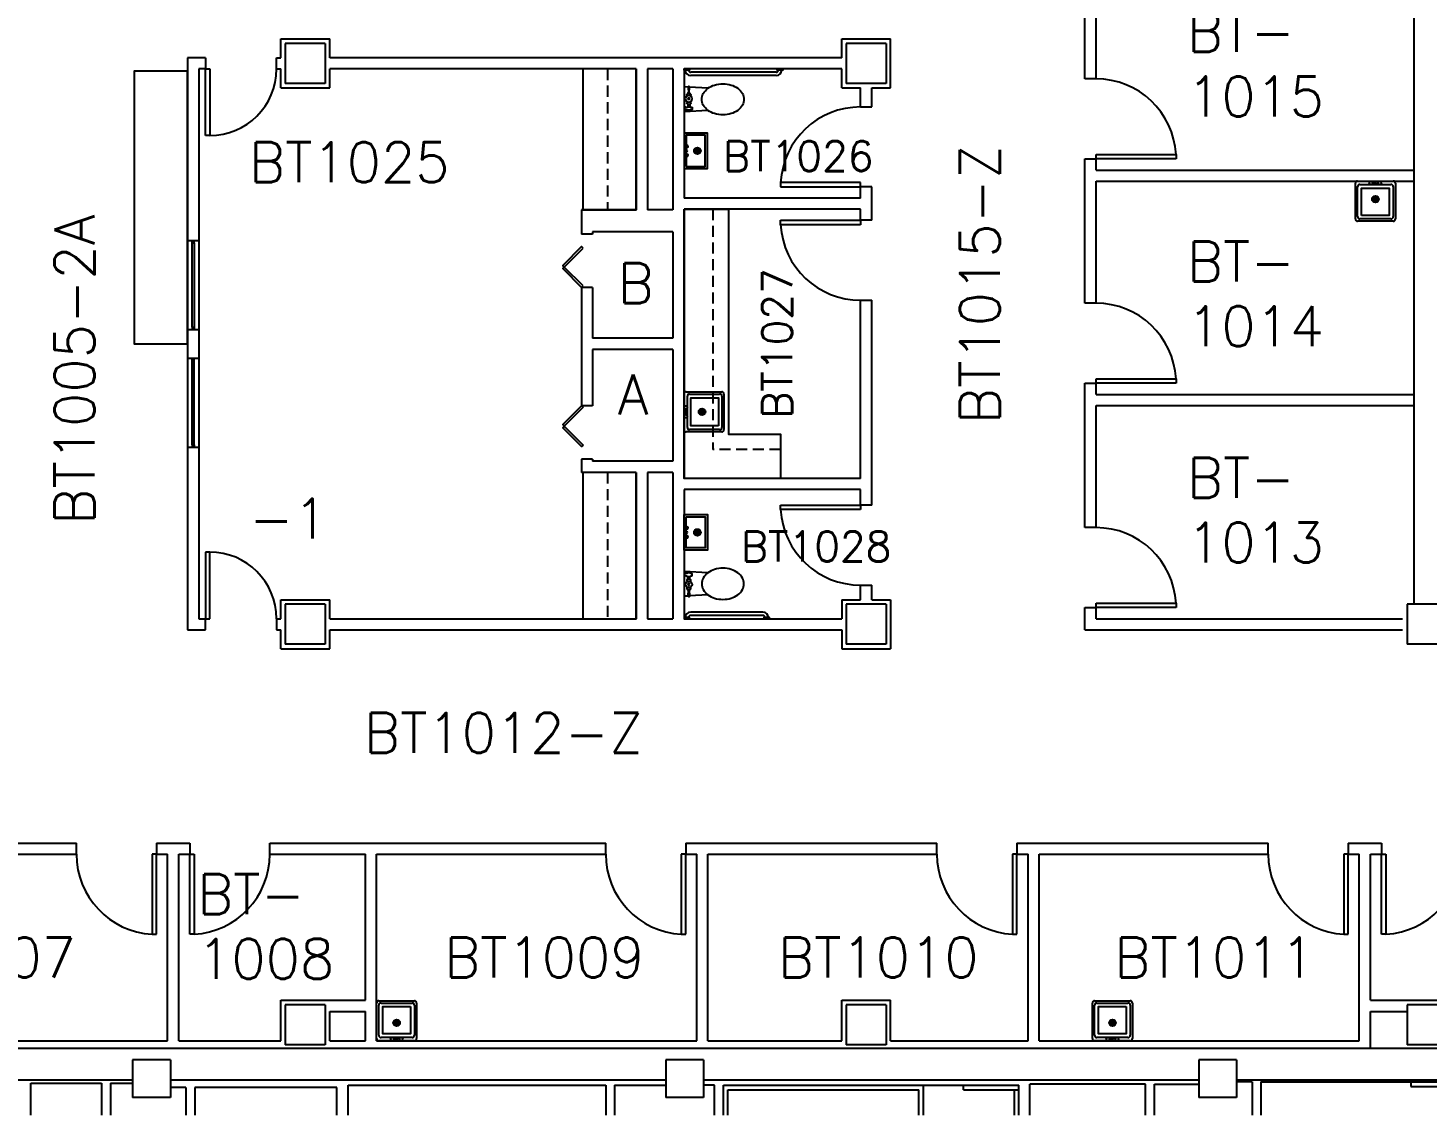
# Model space of a CAD drawing. Extents: x 2808 to 7225, y 18128 to 20366.
# Drawn here: x 6230 to 6860, y 19095 to 19585 of the extents above; entities that cross this region are included whole.
import ezdxf

# ---------------------------------------------------------------- set-up
doc = ezdxf.new("R2010")
doc.units = 0
doc.header["$MEASUREMENT"] = 0
doc.linetypes.add('HIDDEN', pattern=[0.375, 0.25, -0.125])
doc.layers.get('0').update_dxf_attribs({"linetype": 'CONTINUOUS'})
for name, color, linetype in [('ARDOOR', 7, 'CONTINUOUS'), ('ARDOORNO', 4, 'CONTINUOUS'), ('ARROOMNO', 4, 'CONTINUOUS'), ('ARWALL', 7, 'CONTINUOUS'), ('ARWINDOW', 7, 'CONTINUOUS'), ('COL', 14, 'CONTINUOUS'), ('EXWALL', 8, 'CONTINUOUS'), ('MILL', 1, 'CONTINUOUS'), ('MPFIXTURE', 3, 'CONTINUOUS')]:
    doc.layers.add(name, color=color, linetype=linetype)
doc.styles.add('ROMANS', font='romans.shx', dxfattribs={"height": 18})

# ---------------------------------------------------------------- blocks, each defined once
blk = doc.blocks.new('COL2')
for p, q in [((-0.5, -0.5), (-0.5, 0.5)), ((-0.5, 0.5), (0.5, 0.5)), ((0.5, -0.5), (0.5, 0.5)), ((-0.5, -0.5), (0.5, -0.5))]:
    blk.add_line(p, q)
blk = doc.blocks.new('PSYWC1P')
at = {"linetype": 'CONTINUOUS'}
for p, q in [((10.79, 4.96), (0, 5.58)), ((0.75, 4.61), (0, 4.61)), ((0.75, 3.6), (0, 3.6)), ((1.3, 4.67), (0.81, 4.67)), ((0.81, 3.54), (1.3, 3.54)), ((2.65, 1.27), (2.65, 1.13)), ((1.83, -5.48), (0, -5.58)), ((10.79, -4.96), (2.48, -5.44))]:
    blk.add_line(p, q, dxfattribs=at)
for p, q in [((1.31, 1.81), (1.31, 1.59)), ((1.69, 1.87), (1.37, 1.87)), ((1.37, 1.53), (1.69, 1.53)), ((1.69, 1.87), (1.69, 3.38)), ((1.69, 1.52), (1.69, 1.53)), ((1.69, 1.13), (1.69, 1.53)), ((2.65, 1.87), (2.65, 3.38)), ((2.98, 1.87), (2.65, 1.87)), ((2.65, 1.52), (2.65, 1.53)), ((2.65, 1.12), (2.65, 1.53)), ((2.65, 1.53), (2.98, 1.53)), ((3.54, 4.67), (3.04, 4.67)), ((3.04, 3.54), (3.54, 3.54)), ((3.04, 1.59), (3.04, 1.81)), ((3.6, 3.6), (3.6, 4.61)), ((1.3, -1.88), (1.3, -2.1)), ((1.6, -1.82), (1.36, -1.82)), ((1.36, -2.16), (1.6, -2.16)), ((1.6, -1.82), (1.6, -1.57)), ((2.73, -1.57), (2.73, -1.82)), ((2.97, -1.82), (2.73, -1.82)), ((2.73, -2.16), (2.97, -2.16)), ((3.03, -2.1), (3.03, -1.88))]:
    blk.add_line(p, q)
at = {"linetype": 'CONTINUOUS', "flags": 128}
blk.add_lwpolyline([(17.51, -7.01, 0.074368), (21.25, -6.45, 0.085026), (24.22, -4.96, 0.106278), (26.33, -2.56, 0.128465), (27, 0, 0.128465), (26.33, 2.57, 0.106278), (24.22, 4.96, 0.085026), (21.25, 6.45, 0.074368), (17.51, 7.02, 0.074368), (13.76, 6.45, 0.085026), (10.79, 4.96, 0.106278), (8.68, 2.57, 0.128465), (8.01, 0, 0.128465), (8.68, -2.56, 0.106278), (10.79, -4.96, 0.085026), (13.76, -6.45, 0.074368)], format="xyb", close=True, dxfattribs=at)
at = {"linetype": 'CONTINUOUS'}
for points in [[(3.04, 4.67, 0.025815), (2.97, 4.72, 0.069134), (2.63, 4.85, 0.055334), (2.17, 4.9, 0.055334), (1.72, 4.85, 0.069134), (1.37, 4.72, 0.025815), (1.3, 4.67, 0.164444)], [(1.3, 3.54, 0.025815), (1.37, 3.5, 0.069134), (1.72, 3.37, 0.055334), (2.17, 3.32, 0.055334)], [(2.17, 3.32, 0.055334), (2.63, 3.37, 0.069134), (2.97, 3.5, 0.024315), (3.04, 3.54, 0.190567)]]:
    blk.add_lwpolyline(points, format="xyb", dxfattribs=at)
blk.add_lwpolyline([(2.59, -0.24), (2.38, 0.12), (1.96, 0.12), (1.75, -0.24), (1.96, -0.61), (2.38, -0.61)], close=True, dxfattribs=at)
for points in [[(2.73, -2.16), (2.73, -2.65, -0.414214), (2.67, -2.71), (1.66, -2.71, -0.414214), (1.6, -2.65), (1.6, -2.16)], [(2.32, -2.71), (2.49, -5.49, -1.015015), (1.83, -5.48), (1.99, -2.71)]]:
    blk.add_lwpolyline(points, format="xyb")
blk.add_circle((2.17, -0.24), 1.45, dxfattribs=at)
for centre, start, end in [((0.81, 4.61), 90, 180), ((0.81, 3.6), 180, 270)]:
    blk.add_arc(centre, 0.0602, start, end, dxfattribs=at)
for centre, start, end in [((1.37, 1.81), 90, 180), ((1.37, 1.59), 180, 270), ((2.98, 1.81), 0, 90), ((2.98, 1.59), 270, 0), ((3.54, 4.61), 0, 90), ((3.54, 3.6), 270, 0), ((1.36, -1.88), 90, 180), ((1.36, -2.1), 180, 270), ((2.97, -1.88), 0, 90), ((2.97, -2.1), 270, 0)]:
    blk.add_arc(centre, 0.0602, start, end)
blk = doc.blocks.new('A$C502D36D7')
at = {"layer": 'MPFIXTURE'}
for p, q in [((9.11, 9), (7.11, 9)), ((8.11, 8), (8.11, 10))]:
    blk.add_line(p, q, dxfattribs=at)
for points in [[(0, 1), (0, 17.25)], [(1, 18), (17, 18)], [(1.5, 2), (1.5, 16)], [(2.5, 17), (16, 17)], [(17, 16), (17, 2)], [(18, 17), (18, 1)], [(16, 1), (2.5, 1)], [(17, 0), (1, 0)]]:
    blk.add_lwpolyline(points, dxfattribs=at)
blk.add_lwpolyline([(15.5, 2.76), (3.11, 2.76), (3.11, 15.27), (15.5, 15.27)], close=True, dxfattribs=at)
at = {"layer": 'MPFIXTURE', "linetype": 'CONTINUOUS'}
for centre, radius in [((0.79, 11), 0.75), ((0.79, 7), 0.75), ((0.79, 9), 0.5)]:
    blk.add_circle(centre, radius, dxfattribs=at)
at = {"layer": 'MPFIXTURE'}
for radius in [1.5, 1]:
    blk.add_circle((8.11, 9), radius, dxfattribs=at)
for centre, start, end in [((0.87, 17.12), 81.8699, 188.1301), ((2.38, 16.12), 81.8699, 188.1301), ((16.12, 16.12), 351.8699, 98.1301), ((17.12, 17.12), 351.8699, 98.1301), ((0.87, 0.87), 171.8699, 278.1301), ((2.38, 1.87), 171.8699, 278.1301), ((16.12, 1.87), 261.8699, 8.1301), ((17.12, 0.87), 261.8699, 8.1301)]:
    blk.add_arc(centre, 0.884, start, end, dxfattribs=at)
blk = doc.blocks.new('GRABBAR42')
for p, q in [((13.75, 3), (52.25, 3)), ((13.75, 1.5), (52.25, 1.5))]:
    blk.add_line(p, q)
for points in [[(10.75, 0), (10.75, 0.5), (13.25, 0.5), (13.25, 0)], [(52.75, 0), (52.75, 0.5), (55.25, 0.5), (55.25, 0)]]:
    blk.add_lwpolyline(points, close=True)
for centre, radius, start, end in [((13.75, 0.5), 2.5, 90, 180), ((13.75, 0.5), 1, 90, 180), ((52.25, 0.5), 2.5, 0, 90), ((52.25, 0.5), 1, 0, 90)]:
    blk.add_arc(centre, radius, start, end)
blk = doc.blocks.new('GRABBAR36')
for p, q in [((1.5, 3.75), (1.5, 36.25)), ((3, 3.75), (3, 36.25))]:
    blk.add_line(p, q)
for points in [[(0, 36.75), (0.5, 36.75), (0.5, 39.25), (0, 39.25)], [(0, 0.75), (0.5, 0.75), (0.5, 3.25), (0, 3.25)]]:
    blk.add_lwpolyline(points, close=True)
for centre, radius, start, end in [((0.5, 36.25), 2.5, 0, 90), ((0.5, 36.25), 1, 0, 90), ((0.5, 3.75), 2.5, 270, 0), ((0.5, 3.75), 1, 270, 0)]:
    blk.add_arc(centre, radius, start, end)
blk = doc.blocks.new('A$C619C49CC')
at = {"layer": 'MPFIXTURE'}
for p, q in [((9.11, 9), (7.11, 9)), ((8.11, 8), (8.11, 10))]:
    blk.add_line(p, q, dxfattribs=at)
for points in [[(0, 1), (0, 17.25)], [(1, 18), (17, 18)], [(1.5, 2), (1.5, 16)], [(2.5, 17), (16, 17)], [(17, 16), (17, 2)], [(18, 17), (18, 1)], [(16, 1), (2.5, 1)], [(17, 0), (1, 0)]]:
    blk.add_lwpolyline(points, dxfattribs=at)
blk.add_lwpolyline([(15.5, 2.76), (3.11, 2.76), (3.11, 15.27), (15.5, 15.27)], close=True, dxfattribs=at)
at = {"layer": 'MPFIXTURE', "linetype": 'CONTINUOUS'}
for centre, radius in [((0.79, 11), 0.75), ((0.79, 7), 0.75), ((0.79, 9), 0.5)]:
    blk.add_circle(centre, radius, dxfattribs=at)
at = {"layer": 'MPFIXTURE'}
for radius in [1.5, 1]:
    blk.add_circle((8.11, 9), radius, dxfattribs=at)
for centre, start, end in [((0.87, 17.12), 81.8699, 188.1301), ((2.38, 16.12), 81.8699, 188.1301), ((16.12, 16.12), 351.8699, 98.1301), ((17.12, 17.12), 351.8699, 98.1301), ((0.87, 0.87), 171.8699, 278.1301), ((2.38, 1.87), 171.8699, 278.1301), ((16.12, 1.87), 261.8699, 8.1301), ((17.12, 0.87), 261.8699, 8.1301)]:
    blk.add_arc(centre, 0.884, start, end, dxfattribs=at)
blk = doc.blocks.new('A$C1EAD08EA')
at = {"layer": 'MPFIXTURE'}
for p, q in [((5, 8), (7, 8)), ((6, 7), (6, 9))]:
    blk.add_line(p, q, dxfattribs=at)
for points in [[(0, 0), (10.5, 0), (10.5, 16), (0, 16)], [(1, 1), (9.5, 1), (9.5, 15), (1, 15)]]:
    blk.add_lwpolyline(points, close=True, dxfattribs=at)
at = {"layer": 'MPFIXTURE', "linetype": 'CONTINUOUS'}
for centre, radius in [((0.99, 10), 0.75), ((0.99, 6), 0.75), ((0.99, 8), 0.5)]:
    blk.add_circle(centre, radius, dxfattribs=at)
at = {"layer": 'MPFIXTURE'}
for radius in [1.5, 1]:
    blk.add_circle((6, 8), radius, dxfattribs=at)
blk = doc.blocks.new('A$C1A650BCC')
at = {"layer": 'MPFIXTURE'}
for p, q in [((5, 8), (7, 8)), ((6, 9), (6, 7))]:
    blk.add_line(p, q, dxfattribs=at)
for points in [[(0, 16), (10.5, 16), (10.5, 0), (0, 0)], [(1, 15), (9.5, 15), (9.5, 1), (1, 1)]]:
    blk.add_lwpolyline(points, close=True, dxfattribs=at)
at = {"layer": 'MPFIXTURE', "linetype": 'CONTINUOUS'}
for centre, radius in [((0.99, 10), 0.75), ((0.99, 6), 0.75), ((0.99, 8), 0.5)]:
    blk.add_circle(centre, radius, dxfattribs=at)
at = {"layer": 'MPFIXTURE'}
for radius in [1.5, 1]:
    blk.add_circle((6, 8), radius, dxfattribs=at)
blk = doc.blocks.new('A$C24716905')
at = {"layer": 'MPFIXTURE'}
for p, q in [((10, 8.11), (8, 8.11)), ((9, 9.11), (9, 7.11))]:
    blk.add_line(p, q, dxfattribs=at)
for points in [[(0, 1), (0, 17)], [(1, 18), (17, 18)], [(1, 2.5), (1, 16)], [(2, 17), (16, 17)], [(17, 16), (17, 2.5)], [(18, 17), (18, 1)], [(17, 0), (0.75, 0)], [(16, 1.5), (2, 1.5)]]:
    blk.add_lwpolyline(points, dxfattribs=at)
blk.add_lwpolyline([(15.24, 15.5), (15.24, 3.11), (2.73, 3.11), (2.73, 15.5)], close=True, dxfattribs=at)
for radius in [1.5, 1]:
    blk.add_circle((9, 8.11), radius, dxfattribs=at)
at = {"layer": 'MPFIXTURE', "linetype": 'CONTINUOUS'}
for centre, radius in [((7, 0.79), 0.75), ((9, 0.79), 0.5), ((11, 0.79), 0.75)]:
    blk.add_circle(centre, radius, dxfattribs=at)
at = {"layer": 'MPFIXTURE'}
for centre, start, end in [((0.87, 17.12), 81.8699, 188.1301), ((1.87, 16.12), 81.8699, 188.1301), ((16.12, 16.12), 351.8699, 98.1301), ((17.12, 17.12), 351.8699, 98.1301), ((0.87, 0.87), 171.8699, 278.1301), ((1.87, 2.38), 171.8699, 278.1301), ((16.12, 2.38), 261.8699, 8.1301), ((17.12, 0.87), 261.8699, 8.1301)]:
    blk.add_arc(centre, 0.884, start, end, dxfattribs=at)
blk = doc.blocks.new('A$C723E36A6')
at = {"layer": 'MPFIXTURE'}
for p, q in [((10, 8.11), (8, 8.11)), ((9, 9.11), (9, 7.11))]:
    blk.add_line(p, q, dxfattribs=at)
for points in [[(0, 1), (0, 17)], [(1, 18), (17, 18)], [(1, 2.5), (1, 16)], [(2, 17), (16, 17)], [(17, 16), (17, 2.5)], [(18, 17), (18, 1)], [(17, 0), (0.75, 0)], [(16, 1.5), (2, 1.5)]]:
    blk.add_lwpolyline(points, dxfattribs=at)
blk.add_lwpolyline([(15.24, 15.5), (15.24, 3.11), (2.73, 3.11), (2.73, 15.5)], close=True, dxfattribs=at)
for radius in [1.5, 1]:
    blk.add_circle((9, 8.11), radius, dxfattribs=at)
at = {"layer": 'MPFIXTURE', "linetype": 'CONTINUOUS'}
for centre, radius in [((7, 0.79), 0.75), ((9, 0.79), 0.5), ((11, 0.79), 0.75)]:
    blk.add_circle(centre, radius, dxfattribs=at)
at = {"layer": 'MPFIXTURE'}
for centre, start, end in [((0.87, 17.12), 81.8699, 188.1301), ((1.87, 16.12), 81.8699, 188.1301), ((16.12, 16.12), 351.8699, 98.1301), ((17.12, 17.12), 351.8699, 98.1301), ((0.87, 0.87), 171.8699, 278.1301), ((1.87, 2.38), 171.8699, 278.1301), ((16.12, 2.38), 261.8699, 8.1301), ((17.12, 0.87), 261.8699, 8.1301)]:
    blk.add_arc(centre, 0.884, start, end, dxfattribs=at)
blk = doc.blocks.new('A$C35C85800')
at = {"layer": 'ARDOOR'}
for p, q in [((0, 2), (36, 2)), ((0, 0), (0, 2)), ((36, 0), (0, 0)), ((36, 2), (36, 0))]:
    blk.add_line(p, q, dxfattribs=at)
blk.add_arc((0.06, 0), 36, 3.18467, 90.08848, dxfattribs=at)
blk = doc.blocks.new('A$C17BE1C87')
at = {"layer": 'ARDOOR'}
for p, q in [((0, 2), (36, 2)), ((0, 0), (0, 2)), ((36, 0), (0, 0)), ((36, 2), (36, 0))]:
    blk.add_line(p, q, dxfattribs=at)
blk.add_arc((0.06, 0), 36, 3.18467, 90.08848, dxfattribs=at)
blk = doc.blocks.new('A$C5C8F21FB')
at = {"layer": 'ARDOOR'}
for p, q in [((0, 2), (36, 2)), ((0, 0), (0, 2)), ((36, 2), (36, 0)), ((36, 0), (0, 0))]:
    blk.add_line(p, q, dxfattribs=at)
blk.add_arc((0.06, 0), 36, 3.18467, 90.08848, dxfattribs=at)
blk = doc.blocks.new('A$C2F1F65AA')
at = {"layer": 'ARDOOR'}
for p, q in [((36, 2), (0, 2)), ((0, 2), (0, 0)), ((0, 0), (36, 0)), ((36, 0), (36, 2))]:
    blk.add_line(p, q, dxfattribs=at)
blk.add_arc((35.94, 0), 36, 89.91152, 176.81533, dxfattribs=at)
blk = doc.blocks.new('A$C059002FD')
at = {"layer": 'ARDOOR'}
for p, q in [((0, 34), (0, 36)), ((0, 36), (36, 36)), ((36, 34), (0, 34)), ((36, 36), (36, 34))]:
    blk.add_line(p, q, dxfattribs=at)
blk.add_arc((35.94, 36), 36, 183.18467, 270.08848, dxfattribs=at)
blk = doc.blocks.new('A$C3C4C60C9')
at = {"layer": 'ARDOOR'}
for p, q in [((0, 34), (0, 36)), ((0, 36), (36, 36)), ((36, 34), (0, 34)), ((36, 36), (36, 34))]:
    blk.add_line(p, q, dxfattribs=at)
blk.add_arc((35.94, 36), 36, 183.18467, 270.08848, dxfattribs=at)
blk = doc.blocks.new('A$C5B885626')
at = {"layer": 'ARDOOR'}
for p, q in [((0, 0), (0, 30)), ((0, 30), (2, 30)), ((2, 30), (2, 0)), ((2, 0), (0, 0))]:
    blk.add_line(p, q, dxfattribs=at)
blk.add_arc((2, 30), 30, 270, 0, dxfattribs=at)
blk = doc.blocks.new('A$C137979A7')
at = {"layer": 'ARDOOR'}
for p, q in [((2, 30), (0, 30)), ((0, 30), (0, 0)), ((2, 0), (2, 30)), ((0, 0), (2, 0))]:
    blk.add_line(p, q, dxfattribs=at)
blk.add_arc((2, 0), 30, 0, 90, dxfattribs=at)
blk = doc.blocks.new('A$C6B9C583C')
at = {"layer": 'ARDOOR'}
for p, q in [((34, 36), (34, 0)), ((36, 36), (34, 36)), ((36, 0), (36, 36)), ((34, 0), (36, 0))]:
    blk.add_line(p, q, dxfattribs=at)
blk.add_arc((36, 35.94), 36, 179.91152, 266.81533, dxfattribs=at)
blk = doc.blocks.new('A$C7F6A43E3')
at = {"layer": 'ARDOOR'}
for p, q in [((0, 0), (0, 36)), ((0, 36), (2, 36)), ((2, 36), (2, 0)), ((2, 0), (0, 0))]:
    blk.add_line(p, q, dxfattribs=at)
blk.add_arc((0, 35.94), 36, 273.18467, 0.08848, dxfattribs=at)
blk = doc.blocks.new('A$C21774D00')
at = {"layer": 'ARDOOR'}
for p, q in [((34, 36), (34, 0)), ((36, 36), (34, 36)), ((36, 0), (36, 36)), ((34, 0), (36, 0))]:
    blk.add_line(p, q, dxfattribs=at)
blk.add_arc((36, 35.94), 36, 179.91152, 266.81533, dxfattribs=at)
blk = doc.blocks.new('A$C26862501')
at = {"layer": 'ARDOOR'}
for p, q in [((34, 36), (34, 0)), ((36, 36), (34, 36)), ((36, 0), (36, 36)), ((34, 0), (36, 0))]:
    blk.add_line(p, q, dxfattribs=at)
blk.add_arc((36, 35.94), 36, 179.91152, 266.81533, dxfattribs=at)
blk = doc.blocks.new('A$C6A1C741C')
at = {"layer": 'ARDOOR'}
for p, q in [((34, 36), (34, 0)), ((36, 36), (34, 36)), ((36, 0), (36, 36)), ((34, 0), (36, 0))]:
    blk.add_line(p, q, dxfattribs=at)
blk.add_arc((36, 35.94), 36, 179.91152, 266.81533, dxfattribs=at)
blk = doc.blocks.new('A$C326D558C')
at = {"layer": 'ARDOOR'}
for p, q in [((0, 0), (0, 36)), ((0, 36), (2, 36)), ((2, 36), (2, 0)), ((2, 0), (0, 0))]:
    blk.add_line(p, q, dxfattribs=at)
blk.add_arc((0, 35.94), 36, 273.18467, 0.08848, dxfattribs=at)

msp = doc.modelspace()

# ---------------------------------------------------------------- linework, layer by layer
at = {"layer": 'ARDOOR'}
for points in [[(6480.05, 19485.51), (6479.34, 19486.22), (6470.86, 19477.73), (6471.57, 19477.02)], [(6480.05, 19468.54), (6471.57, 19477.02), (6470.86, 19476.32), (6479.34, 19467.83)], [(6480.05, 19413.88), (6471.57, 19405.39), (6470.86, 19406.1), (6479.34, 19414.58)], [(6480.05, 19396.9), (6479.34, 19396.2), (6470.86, 19404.68), (6471.57, 19405.39)]]:
    msp.add_lwpolyline(points, close=True, dxfattribs=at)
at = {"layer": 'ARWALL'}
for p, q in [((6705.97, 19561.71), (6705.97, 19621.71)), ((6710.97, 19561.71), (6710.97, 19616.71)), ((6343.97, 19579.71), (6365.97, 19579.71)), ((6343.97, 19571.21), (6343.97, 19579.71)), ((6365.97, 19571.21), (6365.97, 19579.71)), ((6596.47, 19571.21), (6596.47, 19579.71)), ((6596.47, 19579.71), (6618.47, 19579.71)), ((6618.47, 19557.71), (6618.47, 19579.71)), ((6301.97, 19571.21), (6301.97, 19313.71)), ((6309.97, 19571.21), (6301.97, 19571.21)), ((6309.97, 19571.21), (6309.97, 19566.21)), ((6341.97, 19566.21), (6341.97, 19571.21)), ((6341.97, 19571.21), (6343.97, 19571.21)), ((6596.47, 19571.21), (6365.97, 19571.21)), ((6306.97, 19566.21), (6306.97, 19318.71)), ((6309.97, 19566.21), (6306.97, 19566.21)), ((6341.97, 19566.21), (6343.97, 19566.21)), ((6343.97, 19557.71), (6343.97, 19566.21)), ((6503.97, 19566.21), (6365.97, 19566.21)), ((6365.97, 19557.71), (6365.97, 19566.21)), ((6503.97, 19566.21), (6503.97, 19502.83)), ((6520.47, 19566.21), (6508.97, 19566.21)), ((6508.97, 19566.21), (6508.97, 19502.83)), ((6520.47, 19566.21), (6520.47, 19502.83)), ((6596.47, 19566.21), (6525.47, 19566.21)), ((6525.47, 19566.21), (6525.47, 19508.08)), ((6596.47, 19557.71), (6596.47, 19566.21)), ((6343.97, 19557.71), (6365.97, 19557.71)), ((6596.47, 19557.71), (6604.97, 19557.71)), ((6604.97, 19549.08), (6604.97, 19557.71)), ((6609.97, 19557.71), (6618.47, 19557.71)), ((6609.97, 19549.08), (6609.97, 19557.71)), ((6710.97, 19561.71), (6705.97, 19561.71)), ((6604.97, 19549.08), (6609.97, 19549.08)), ((6705.97, 19460.71), (6705.97, 19525.71)), ((6705.97, 19525.71), (6710.97, 19525.71)), ((6710.97, 19520.71), (6710.97, 19525.71)), ((6710.97, 19520.71), (6853.97, 19520.71)), ((6604.97, 19508.08), (6604.97, 19513.08)), ((6609.97, 19513.08), (6604.97, 19513.08)), ((6609.97, 19498.08), (6609.97, 19513.08)), ((6710.97, 19515.71), (6853.97, 19515.71)), ((6710.97, 19460.71), (6710.97, 19515.71)), ((6604.97, 19508.08), (6525.47, 19508.08)), ((6479.34, 19502.83), (6479.34, 19491.83)), ((6503.97, 19502.83), (6479.34, 19502.83)), ((6520.47, 19502.83), (6508.97, 19502.83)), ((6604.97, 19503.08), (6525.47, 19503.08)), ((6525.47, 19503.08), (6525.47, 19381.83)), ((6604.97, 19498.08), (6604.97, 19503.08)), ((6609.97, 19498.08), (6604.97, 19498.08)), ((6484.34, 19491.83), (6479.34, 19491.83)), ((6520.47, 19492.83), (6484.34, 19492.83)), ((6484.34, 19492.83), (6484.34, 19491.83)), ((6520.47, 19492.83), (6520.47, 19444.96)), ((6484.34, 19467.83), (6479.34, 19467.83)), ((6479.34, 19467.83), (6479.34, 19414.58)), ((6484.34, 19467.83), (6484.34, 19444.96)), ((6604.97, 19381.83), (6604.97, 19462.08)), ((6604.97, 19462.08), (6609.97, 19462.08)), ((6609.97, 19369.83), (6609.97, 19462.08)), ((6710.97, 19460.71), (6705.97, 19460.71)), ((6520.47, 19444.96), (6484.34, 19444.96)), ((6520.47, 19439.96), (6484.34, 19439.96)), ((6484.34, 19439.96), (6484.34, 19414.58)), ((6520.47, 19439.96), (6520.47, 19389.58)), ((6705.97, 19359.71), (6705.97, 19424.71)), ((6705.97, 19424.71), (6710.97, 19424.71)), ((6710.97, 19419.71), (6710.97, 19424.71)), ((6710.97, 19419.71), (6853.97, 19419.71)), ((6484.34, 19414.58), (6479.34, 19414.58)), ((6710.97, 19414.71), (6853.97, 19414.71)), ((6710.97, 19359.71), (6710.97, 19414.71)), ((6484.34, 19390.58), (6479.34, 19390.58)), ((6479.34, 19390.58), (6479.34, 19384.58)), ((6484.34, 19390.58), (6484.34, 19389.58)), ((6520.47, 19389.58), (6484.34, 19389.58)), ((6503.97, 19384.58), (6479.34, 19384.58)), ((6503.97, 19384.58), (6503.97, 19318.71)), ((6508.97, 19384.58), (6508.97, 19318.71)), ((6520.47, 19384.58), (6508.97, 19384.58)), ((6520.47, 19384.58), (6520.47, 19318.71)), ((6604.97, 19381.83), (6525.47, 19381.83)), ((6604.97, 19376.83), (6525.47, 19376.83)), ((6525.47, 19376.83), (6525.47, 19318.71)), ((6604.97, 19369.83), (6604.97, 19376.83)), ((6609.97, 19369.83), (6604.97, 19369.83)), ((6710.97, 19359.71), (6705.97, 19359.71)), ((6604.97, 19327.21), (6604.97, 19333.83)), ((6604.97, 19333.83), (6609.97, 19333.83)), ((6609.97, 19327.21), (6609.97, 19333.83)), ((6343.97, 19327.21), (6365.97, 19327.21)), ((6343.97, 19318.71), (6343.97, 19327.21)), ((6365.97, 19318.71), (6365.97, 19327.21)), ((6596.47, 19327.21), (6604.97, 19327.21)), ((6596.47, 19327.21), (6596.47, 19318.71)), ((6609.97, 19327.21), (6618.47, 19327.21)), ((6618.47, 19327.21), (6618.47, 19305.21)), ((6705.97, 19313.71), (6705.97, 19323.71)), ((6705.97, 19323.71), (6710.97, 19323.71)), ((6710.97, 19318.71), (6710.97, 19323.71)), ((6306.97, 19318.71), (6309.97, 19318.71)), ((6309.97, 19313.71), (6309.97, 19318.71)), ((6341.97, 19318.71), (6343.97, 19318.71)), ((6341.97, 19318.71), (6341.97, 19313.71)), ((6365.97, 19318.71), (6503.97, 19318.71)), ((6508.97, 19318.71), (6520.47, 19318.71)), ((6525.47, 19318.71), (6596.47, 19318.71)), ((6710.97, 19318.71), (6848.97, 19318.71)), ((6301.97, 19313.71), (6309.97, 19313.71)), ((6341.97, 19313.71), (6343.97, 19313.71)), ((6343.97, 19305.21), (6343.97, 19313.71)), ((6365.97, 19313.71), (6596.47, 19313.71)), ((6365.97, 19305.21), (6365.97, 19313.71)), ((6596.47, 19313.71), (6596.47, 19305.21)), ((6705.97, 19313.71), (6848.97, 19313.71)), ((6343.97, 19305.21), (6365.97, 19305.21)), ((6596.47, 19305.21), (6618.47, 19305.21)), ((6124.72, 19217.71), (6251.97, 19217.71)), ((6251.97, 19212.71), (6251.97, 19217.71)), ((6287.97, 19217.71), (6302.97, 19217.71)), ((6287.97, 19217.71), (6287.97, 19212.71)), ((6302.97, 19217.71), (6302.97, 19212.71)), ((6338.97, 19217.71), (6490.22, 19217.71)), ((6338.97, 19212.71), (6338.97, 19217.71)), ((6490.22, 19212.71), (6490.22, 19217.71)), ((6526.22, 19217.71), (6639.34, 19217.71)), ((6526.22, 19217.71), (6526.22, 19212.71)), ((6639.34, 19212.71), (6639.34, 19217.71)), ((6675.34, 19217.71), (6788.47, 19217.71)), ((6675.34, 19217.71), (6675.34, 19212.71)), ((6788.47, 19212.71), (6788.47, 19217.71)), ((6824.47, 19217.71), (6839.47, 19217.71)), ((6824.47, 19217.71), (6824.47, 19212.71)), ((6839.47, 19217.71), (6839.47, 19212.71)), ((6148.84, 19212.71), (6251.97, 19212.71)), ((6287.97, 19212.71), (6292.97, 19212.71)), ((6292.97, 19128.71), (6292.97, 19212.71)), ((6297.97, 19212.71), (6302.97, 19212.71)), ((6297.97, 19128.71), (6297.97, 19212.71)), ((6338.97, 19212.71), (6382.09, 19212.71)), ((6382.09, 19146.96), (6382.09, 19212.71)), ((6387.09, 19212.71), (6490.22, 19212.71)), ((6387.09, 19128.71), (6387.09, 19212.71)), ((6526.22, 19212.71), (6531.22, 19212.71)), ((6531.22, 19128.71), (6531.22, 19212.71)), ((6536.22, 19212.71), (6639.34, 19212.71)), ((6536.22, 19128.71), (6536.22, 19212.71)), ((6675.34, 19212.71), (6680.34, 19212.71)), ((6680.34, 19128.71), (6680.34, 19212.71)), ((6685.34, 19212.71), (6788.47, 19212.71)), ((6685.34, 19128.71), (6685.34, 19212.71)), ((6824.47, 19212.71), (6829.47, 19212.71)), ((6829.47, 19128.71), (6829.47, 19212.71)), ((6834.47, 19212.71), (6839.47, 19212.71)), ((6834.47, 19146.96), (6834.47, 19212.71)), ((6343.97, 19146.96), (6382.09, 19146.96)), ((6343.97, 19128.71), (6343.97, 19146.96)), ((6365.97, 19128.71), (6365.97, 19141.96)), ((6365.97, 19141.96), (6382.09, 19141.96)), ((6382.09, 19128.71), (6382.09, 19141.96)), ((6596.47, 19128.71), (6596.47, 19146.96)), ((6596.47, 19146.96), (6618.47, 19146.96)), ((6618.47, 19128.71), (6618.47, 19146.96)), ((6834.47, 19146.96), (6870.97, 19146.96)), ((6834.47, 19141.96), (6850.97, 19141.96)), ((6834.47, 19125.21), (6834.47, 19141.96)), ((6148.84, 19128.71), (6292.97, 19128.71)), ((6297.97, 19128.71), (6343.97, 19128.71)), ((6365.97, 19128.71), (6382.09, 19128.71)), ((6387.09, 19128.71), (6531.22, 19128.71)), ((6536.22, 19128.71), (6596.47, 19128.71)), ((6618.47, 19128.71), (6680.34, 19128.71)), ((6685.34, 19128.71), (6829.47, 19128.71)), ((6231.47, 19095.3), (6231.47, 19109.71)), ((6231.47, 19109.71), (6263.22, 19109.71)), ((6263.22, 19109.71), (6263.22, 19095.3)), ((6267.22, 19109.71), (6267.22, 19095.3)), ((6267.22, 19109.71), (6277.22, 19109.71)), ((6781.22, 19110.21), (6774.22, 19110.21)), ((6781.22, 19110.21), (6781.22, 19095.3)), ((6785.22, 19110.21), (6972.22, 19110.21)), ((6785.22, 19110.21), (6785.22, 19095.3)), ((6852.72, 19110.21), (6852.72, 19108.21)), ((6301.22, 19107.71), (6294.22, 19107.71)), ((6301.22, 19107.71), (6301.22, 19095.3)), ((6369.22, 19107.71), (6305.22, 19107.71)), ((6305.22, 19107.71), (6305.22, 19095.3)), ((6369.22, 19095.3), (6369.22, 19107.71)), ((6374.22, 19108.71), (6490.22, 19108.71)), ((6374.22, 19095.3), (6374.22, 19108.71)), ((6490.22, 19108.71), (6490.22, 19095.3)), ((6494.22, 19108.71), (6517.22, 19108.71)), ((6494.22, 19108.71), (6494.22, 19095.3)), ((6539.22, 19108.71), (6534.22, 19108.71)), ((6539.22, 19095.3), (6539.22, 19108.71)), ((6543.22, 19108.71), (6676.22, 19108.71)), ((6543.22, 19095.3), (6543.22, 19108.71)), ((6545.22, 19106.71), (6631.22, 19106.71)), ((6545.22, 19095.3), (6545.22, 19106.71)), ((6631.22, 19095.3), (6631.22, 19106.71)), ((6633.22, 19095.3), (6633.22, 19108.71)), ((6651.22, 19106.71), (6651.22, 19108.71)), ((6651.22, 19106.71), (6676.22, 19106.71)), ((6651.22, 19106.71), (6674.22, 19106.71)), ((6674.22, 19095.3), (6674.22, 19106.71)), ((6676.22, 19095.3), (6676.22, 19108.71)), ((6733.22, 19109.21), (6681.22, 19109.21)), ((6681.22, 19095.3), (6681.22, 19109.21)), ((6733.22, 19095.3), (6733.22, 19109.21)), ((6737.22, 19095.3), (6737.22, 19109.21)), ((6737.22, 19109.21), (6757.22, 19109.21)), ((6852.72, 19108.21), (6877.72, 19108.21))]:
    msp.add_line(p, q, dxfattribs=at)
at = {"layer": 'ARWINDOW'}
for p, q in [((6301.97, 19488.96), (6306.97, 19488.96)), ((6303.97, 19487.96), (6303.97, 19488.96)), ((6303.97, 19487.96), (6304.97, 19487.96)), ((6303.97, 19449.96), (6303.97, 19487.96)), ((6304.97, 19487.96), (6304.97, 19488.96)), ((6304.97, 19487.96), (6304.97, 19449.96)), ((6303.97, 19449.96), (6304.97, 19449.96)), ((6303.97, 19449.96), (6303.97, 19448.96)), ((6304.97, 19449.96), (6304.97, 19448.96)), ((6301.97, 19448.96), (6306.97, 19448.96)), ((6301.97, 19435.96), (6306.97, 19435.96)), ((6303.97, 19434.96), (6303.97, 19435.96)), ((6303.97, 19434.96), (6304.97, 19434.96)), ((6303.97, 19396.96), (6303.97, 19434.96)), ((6304.97, 19434.96), (6304.97, 19435.96)), ((6304.97, 19396.96), (6304.97, 19434.96)), ((6301.97, 19395.96), (6306.97, 19395.96)), ((6303.97, 19396.96), (6303.97, 19395.96)), ((6303.97, 19396.96), (6304.97, 19396.96)), ((6304.97, 19396.96), (6304.97, 19395.96))]:
    msp.add_line(p, q, dxfattribs=at)
at = {"layer": 'EXWALL'}
for p, q in [((6853.97, 19832.21), (6853.97, 19325.21)), ((6853.97, 19816.21), (6853.97, 19325.21)), ((6054.22, 19111.21), (6277.22, 19111.21)), ((6054.22, 19111.21), (6277.22, 19111.21)), ((6294.22, 19111.21), (6517.22, 19111.21)), ((6294.22, 19111.21), (6517.22, 19111.21)), ((6534.22, 19111.21), (6757.22, 19111.21)), ((6534.22, 19111.21), (6757.22, 19111.21)), ((6774.22, 19111.21), (6997.22, 19111.21))]:
    msp.add_line(p, q, dxfattribs=at)
at = {"layer": 'EXWALL', "linetype": 'CONTINUOUS'}
msp.add_line((6992.72, 19125.21), (6032.72, 19125.21), dxfattribs=at)
at = {"layer": 'MILL', "linetype": 'HIDDEN', "ltscale": 20}
for p, q in [((6490.97, 19566.21), (6490.97, 19502.83)), ((6538.47, 19503.08), (6538.47, 19394.83)), ((6568.97, 19394.83), (6538.47, 19394.83)), ((6490.97, 19384.58), (6490.97, 19318.71))]:
    msp.add_line(p, q, dxfattribs=at)
at = {"layer": 'MILL'}
for points in [[(6301.97, 19565.21), (6277.97, 19565.21), (6277.97, 19442.46), (6301.97, 19442.46), (6301.97, 19565.21)], [(6503.97, 19566.21), (6479.97, 19566.21), (6479.97, 19502.83), (6503.97, 19502.83), (6503.97, 19566.21)], [(6525.47, 19503.08), (6545.47, 19503.08), (6545.47, 19401.83), (6568.97, 19401.83), (6568.97, 19381.83), (6525.47, 19381.83), (6525.47, 19503.08)], [(6503.97, 19384.58), (6479.97, 19384.58), (6479.97, 19318.71), (6503.97, 19318.71), (6503.97, 19384.58)]]:
    msp.add_lwpolyline(points, dxfattribs=at)

# ---------------------------------------------------------------- block references
at = {"rotation": 270}
msp.add_blockref('A$C502D36D7', (6827.72, 19515.71), dxfattribs=at)
msp.add_blockref('A$C619C49CC', (6525.47, 19402.83))
at = {"layer": 'ARDOOR'}
for name, p in [('A$C5B885626', (6309.97, 19536.21)), ('A$C35C85800', (6710.97, 19525.71)), ('A$C2F1F65AA', (6568.97, 19513.08)), ('A$C059002FD', (6568.97, 19462.08)), ('A$C17BE1C87', (6710.97, 19424.71)), ('A$C3C4C60C9', (6568.97, 19333.83)), ('A$C5C8F21FB', (6710.97, 19323.71)), ('A$C137979A7', (6309.97, 19318.71)), ('A$C6B9C583C', (6251.97, 19176.71)), ('A$C7F6A43E3', (6302.97, 19176.71)), ('A$C21774D00', (6490.22, 19176.71)), ('A$C26862501', (6639.34, 19176.71)), ('A$C6A1C741C', (6788.47, 19176.71)), ('A$C326D558C', (6839.47, 19176.71))]:
    msp.add_blockref(name, p, dxfattribs=at)
at = {"layer": 'COL', "rotation": 180}
for p, xscale, yscale, zscale in [((6354.97, 19568.71), 18, 18, 18), ((6607.47, 19568.71), 18, 18, 18), ((6354.97, 19316.21), 18, 18, 18), ((6354.97, 19316.21), 18, 18, 18), ((6607.47, 19316.21), 18, 18, 18), ((6859.97, 19316.21), 18, 18, 18), ((6354.97, 19135.96), 18, 18, 18), ((6607.47, 19135.96), 18, 18, 18), ((6859.97, 19135.96), 18, 18, 18), ((6285.72, 19111.71), 17, 17, 16), ((6525.72, 19111.71), 17, 17, 16), ((6765.72, 19111.71), 17, 17, 16)]:
    msp.add_blockref('COL2', p, dxfattribs=dict(at, xscale=xscale, yscale=yscale, zscale=zscale))
at = {"layer": 'MPFIXTURE'}
for name, p, rotation in [('GRABBAR42', (6580.72, 19566.21), 180), ('GRABBAR36', (6564.72, 19318.71), 90)]:
    msp.add_blockref(name, p, dxfattribs=dict(at, rotation=rotation))
at = {"layer": 'MPFIXTURE', "xscale": -1, "rotation": 180}
msp.add_blockref('PSYWC1P', (6525.47, 19552.52), dxfattribs=at)
at = {"layer": 'MPFIXTURE'}
for name, p in [('A$C1EAD08EA', (6525.47, 19521.35)), ('A$C1A650BCC', (6525.47, 19349.58)), ('PSYWC1P', (6525.47, 19334.42)), ('A$C24716905', (6387.09, 19128.71)), ('A$C723E36A6', (6709.34, 19128.71))]:
    msp.add_blockref(name, p, dxfattribs=at)

# ---------------------------------------------------------------- texts
at = {"layer": 'ARDOORNO', "style": 'ROMANS'}
msp.add_text('-1', height=18, dxfattribs=at).set_placement((6329.64, 19354.78))
at = {"layer": 'ARROOMNO', "style": 'ROMANS'}
for s, height, p in [('BT-', 18, (6751.9, 19573.97)), ('1015', 18, (6751.9, 19544.82)), ('BT1025', 18, (6329.64, 19515.19)), ('BT1026', 13.5, (6543.09, 19520.24)), ('BT-', 18, (6751.9, 19470.48)), ('B', 18, (6495.58, 19460.71)), ('1014', 18, (6751.9, 19441.34)), ('A', 18, (6495.58, 19410.72)), ('BT-', 18, (6751.9, 19373.14)), ('1013', 18, (6751.9, 19344)), ('BT1028', 13.5, (6551.1, 19344.52)), ('BT1012-Z', 18, (6381.43, 19258.32)), ('BT-', 18, (6306.3, 19185.73)), ('BT1007', 18, (6161.4, 19157.27)), ('1008', 18, (6306.3, 19156.59)), ('BT1009', 18, (6417.49, 19157.27)), ('BT1010', 18, (6567.79, 19157.27)), ('BT1011', 18, (6719.22, 19157.27))]:
    msp.add_text(s, height=height, dxfattribs=at).set_placement(p)
for s, height, p in [('BT1015-Z', 18, (6667.66, 19406.42)), ('BT1005-2A', 18, (6260.12, 19361.08)), ('BT1027', 13.5, (6574.12, 19408.74))]:
    msp.add_text(s, height=height, rotation=90, dxfattribs=at).set_placement(p)

doc.saveas('drawing.dxf')
